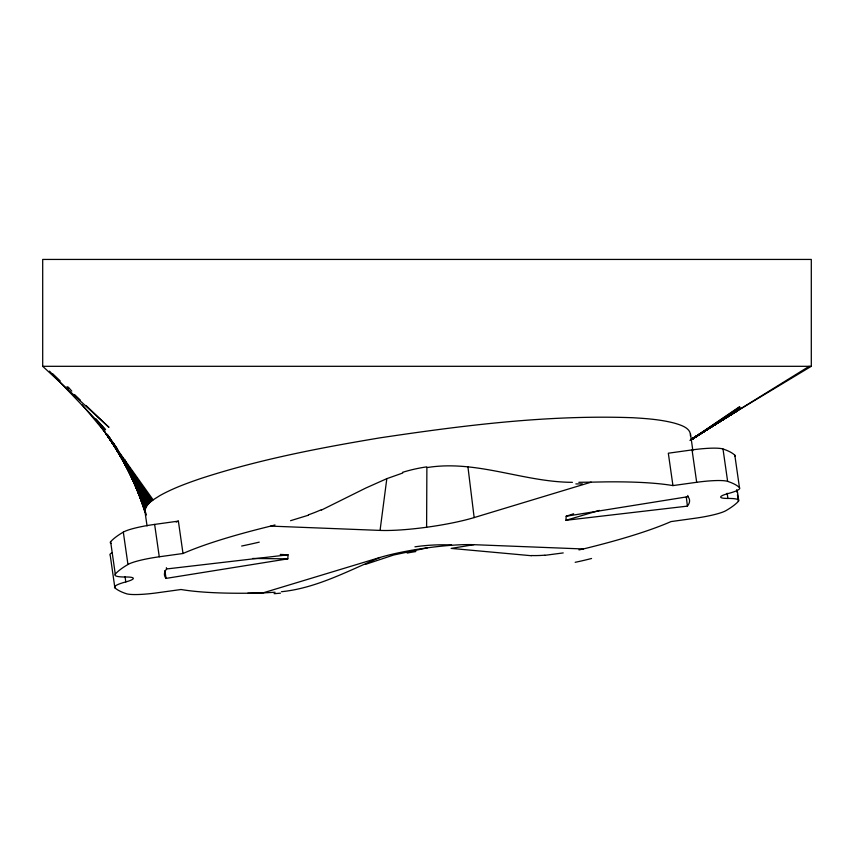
<?xml version="1.0" encoding="UTF-8"?>
<svg xmlns="http://www.w3.org/2000/svg" width="854" height="854" viewBox="0 0 854 854"><rect width="100%" height="100%" fill="white"/><g stroke="black" fill="none" stroke-linecap="round" stroke-linejoin="round"><path stroke-width="1.28" d="M426.605 527.249L426.883 467.608C476.254 459.473 523.438 482.179 572.415 482.329M164.854 570.547L166.082 578.393L287.819 558.847L288.044 554.801L280.251 554.438M687.758 495.437L687.929 496.697A265.498 38.75 -8.1 0 1 687.417 506.123L565.956 520.289L566.181 516.243L573.632 513.766M183.002 553.499L178.379 521.121L154.638 524.409A33.06 4.825 -8.1 0 0 123.318 532.117A318.414 46.468 -8.1 0 0 110.636 541.735L115.269 574.112A318.414 46.468 -8.1 0 1 127.951 564.494A33.06 4.825 -8.1 0 1 159.271 556.787L183.002 553.499A275.522 40.213 -8.1 0 1 270.718 526.107L380.062 530.409L386.819 478.656L402.714 473.031M690.416 435.914C691.132 427.918 680.659 424.993 674.382 423.125C660.761 419.57 646.638 418.524 632.633 417.723C548.012 414.66 463.487 425.377 379.998 437.846C319.545 447.934 259.018 459.495 200.658 478.55C186.727 483.311 172.796 488.381 159.911 495.576C153.976 499.462 145.073 503.668 145.009 511.834L147.059 525.915M739.596 406.675L690.021 440.472L739.745 407.07M691.078 439.895L739.81 407.454L690.939 439.938L738.966 409.472L691.665 439.33M690.758 440.077L739.799 407.86L690.939 440.023M690.747 440.173L739.713 408.255L691.334 439.671M691.27 439.778L739.297 409.066L690.971 439.853M691.548 439.458L738.593 409.856L691.174 439.532M691.025 439.671L738.112 410.272L691.751 439.052M691.559 439.202L809.144 366.313M690.907 439.436L736.917 411.105M691.132 439.287L737.546 410.689M736.201 411.532L811.3 366.313L811.3 259.435L42.7 259.435L42.7 366.313L108.96 427.342L85.998 405.479M281.436 591.715C316.364 588.203 347.994 570.92 379.849 557.513A63.036 9.202 -8.1 0 1 473.938 544.681L583.282 548.973A275.522 40.213 -8.1 0 0 670.998 521.591L694.729 518.293A33.06 4.825 -8.1 0 0 726.049 510.585A318.414 46.468 -8.1 0 0 738.379 501.362L737.45 494.882M321.339 510.126L365.715 488.082L386.819 478.656M365.331 564.43L393.694 555.004L427.395 547.841M308.422 515.208L290.563 520.694M380.062 530.409A63.036 9.202 -8.1 0 0 474.151 517.577L591.139 482.158L606.191 481.869A275.522 40.213 -8.1 0 1 672.941 485.584L696.683 482.296A33.06 4.825 -8.1 0 1 727.629 481.368A318.414 46.468 -8.1 0 1 739.457 487.591A33.06 4.825 -8.1 0 1 728.302 493.505A22.012 3.213 -8.1 0 0 727.907 498.437A33.06 4.825 -8.1 0 1 738.379 501.362M379.849 557.513L262.861 592.932L247.809 593.22M565.956 520.289L599.391 510.393M270.718 526.107L275.02 524.964M583.282 548.973L578.948 549.912M563.224 552.922L544.927 555.324M473.938 544.681L451.147 548.407L531.348 555.719M566.181 516.243L687.929 496.697M739.457 487.591L734.824 455.214A318.414 46.468 -8.1 0 0 722.996 448.99A33.06 4.825 -8.1 0 0 692.05 449.909L668.319 453.207L672.941 485.584M166.082 578.393A265.156 38.697 -8.1 0 1 166.594 568.967L288.044 554.801M275.095 592.249L262.861 592.932A275.522 40.213 -8.1 0 1 181.059 589.506L157.317 592.793A33.06 4.825 -8.1 0 1 126.371 593.722A318.414 46.468 -8.1 0 1 114.863 587.798L110.241 555.42A33.06 4.825 -8.1 0 1 112.44 552.549M591.139 482.158L578.831 482.307M42.7 366.313L811.3 366.313M252.667 558.463L287.819 558.847M52.51 373.593L60.175 380.884M74.522 394.548L80.265 400.014M49.468 371.127L105.597 429.829L96.064 418.908M68.309 387.15L71.779 391.121M67.007 386.595L68.704 388.623M82.23 404.849L105.063 432.231L98.178 422.506M146.45 514.983L139.832 495.501M105.245 432.615L153.154 499.9M96.395 420.093L97.911 422.25M98.338 422.837L152.14 500.657L105.853 433.384L151.19 501.415L106.28 433.768L150.304 502.173L106.782 434.142L149.482 502.91L110.113 438.999M108.736 436.757L107.358 434.515L148.735 503.646L109.365 437.173M109.323 437.163L148.052 504.372L112.675 442.158M111.97 441.07L147.443 505.098L117.767 450.656M113.977 443.706L116.507 448.339M113.913 443.792L146.888 505.814L123.809 461.576M116.518 447.603L118.343 451.093M121.375 456.911L122.592 459.238M115.845 446.546L118.236 451.243M119.443 453.602L146.408 506.518L123.873 461.299M121.215 456.399L146.002 507.212L125.527 464.16M124.268 462.014L145.65 507.895L128.805 470.65M125.431 463.69L145.372 508.578L131.367 475.977M129.712 472.689L145.169 509.251L133.117 479.628M124.887 459.719L125.869 462.163M130.779 474.408L145.02 509.902L135.017 483.876M132.338 477.354L144.956 510.553L137.291 489.385M135.647 485.264L144.945 511.204L138.156 491.189M138.199 491.648L145.02 511.909M138.327 490.922L145.137 512.453M166.381 567.707L166.594 568.967M690.48 433.736L692.872 450.784M737.482 492.021L738.646 500.113M736.714 489.705L737.077 492.299M722.996 448.99L727.629 481.368M727.17 493.249L727.907 498.437M692.05 449.909L696.683 482.296M154.638 524.409L159.271 556.787M123.318 532.117L127.951 564.494M125.068 576.717L125.805 581.905A33.06 4.825 -8.1 0 0 114.863 587.798M686.285 496.932L687.417 506.123M467.939 466.882L474.151 517.577M734.824 455.214A33.06 4.825 -8.1 0 1 734.963 456.314M125.805 581.905A22.012 3.213 -8.1 0 0 125.954 577.005A33.06 4.825 -8.1 0 1 115.269 574.112M111.159 543.518A33.06 4.825 -8.1 0 1 110.636 541.735M176.202 522.082A275.522 40.213 -8.1 0 1 178.379 521.121M280.454 593.178A249.549 117.756 -26 0 1 274.081 593.679M407.187 553.072A144.753 110.486 -5.3 0 1 415.813 551.567M414.937 546.827A153.528 118.215 -5.1 0 1 451.595 544.959M544.895 555.175A137.74 114.543 40 0 1 531.316 555.548M591.566 558.484A258.762 116.55 6.5 0 1 575.18 562.306M582.353 483.866A249.549 52.275 7.9 0 1 575.852 483.93M402.501 472.347A147.934 136.085 -13.1 0 1 426.786 466.86M321.285 509.731A137.74 94.922 -42.9 0 1 308.422 514.813M259.242 542.141A258.762 47.045 -21.4 0 1 241.65 546.026"/></g></svg>
